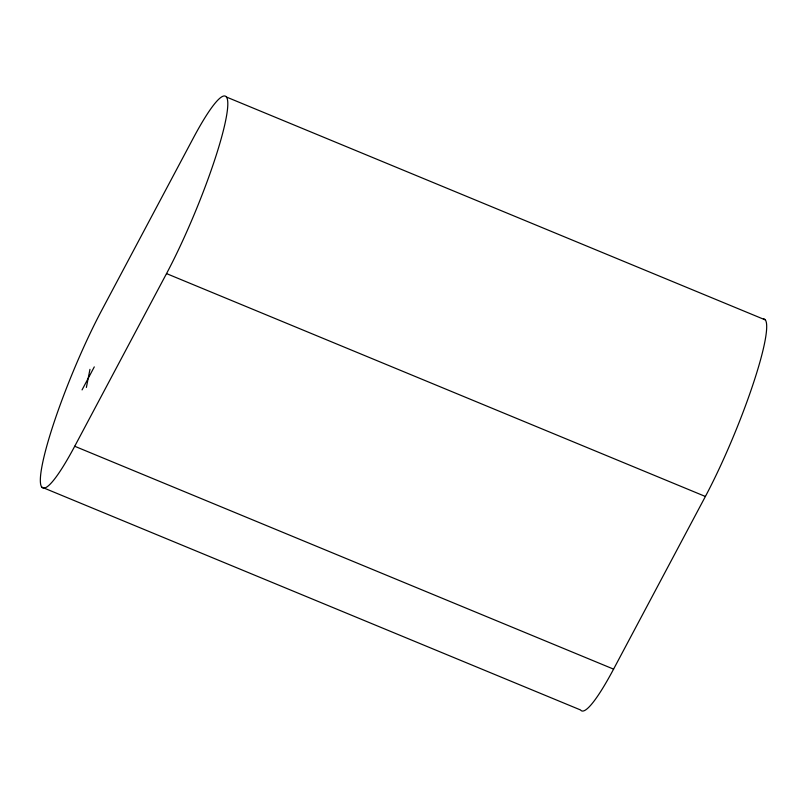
<?xml version="1.0" encoding="UTF-8"?>
<svg xmlns="http://www.w3.org/2000/svg" width="807" height="807" viewBox="0 0 807 807"><rect width="100%" height="100%" fill="white"/><g stroke="black" fill="none" stroke-linecap="round" stroke-linejoin="round"><path stroke-width="1.21" d="M86.379 387.441L89.96 369.344M82.052 389.902L94.288 366.882M74.718 446.261L166.524 273.603A118.639 16.473 -67.5 0 0 225.879 119.406A118.639 16.473 -67.5 0 0 193.418 137.866L101.611 310.524A118.639 16.473 -67.5 0 0 42.267 464.721A118.639 16.473 -67.5 0 0 74.718 446.261L613.582 669.134L705.389 496.476A118.639 16.473 -67.5 0 0 754.051 381.197A118.639 16.473 -67.5 0 0 763.432 318.805M226.444 97.032L765.308 319.905M166.524 273.603L705.389 496.476M41.692 487.095L580.556 709.968A118.639 16.473 -67.5 0 0 613.582 669.134"/></g></svg>
